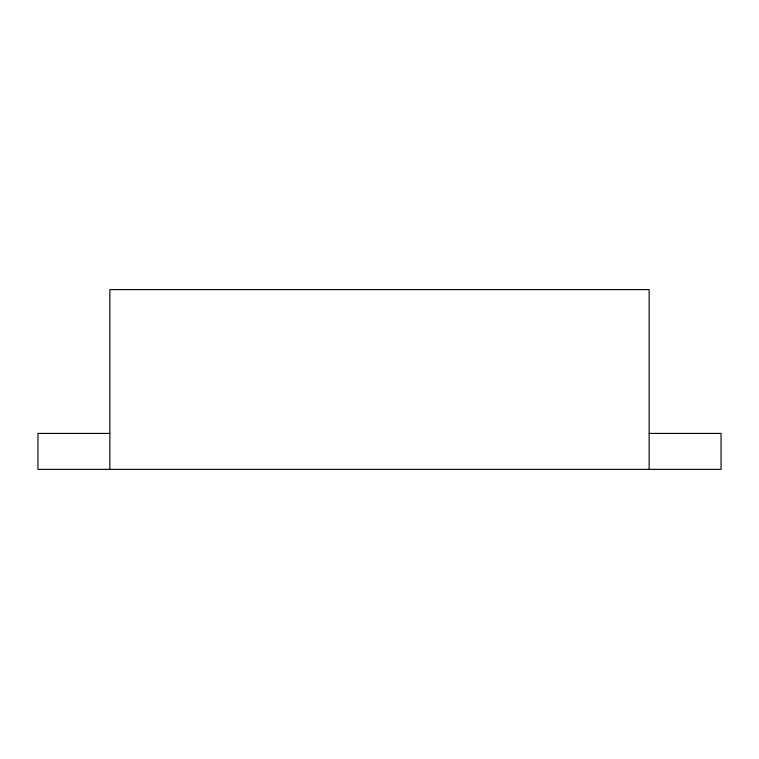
<?xml version="1.0" encoding="UTF-8"?>
<svg xmlns="http://www.w3.org/2000/svg" width="759" height="759" viewBox="0 0 759 759"><rect width="100%" height="100%" fill="white"/><g stroke="black" fill="none" stroke-linecap="round" stroke-linejoin="round"><path stroke-width="1.14" d="M109.856 433.427L37.95 433.427L37.95 469.385L721.05 469.385L721.05 433.427L649.144 433.427M649.144 469.385L649.144 289.615L109.856 289.615L109.856 469.385"/></g></svg>
